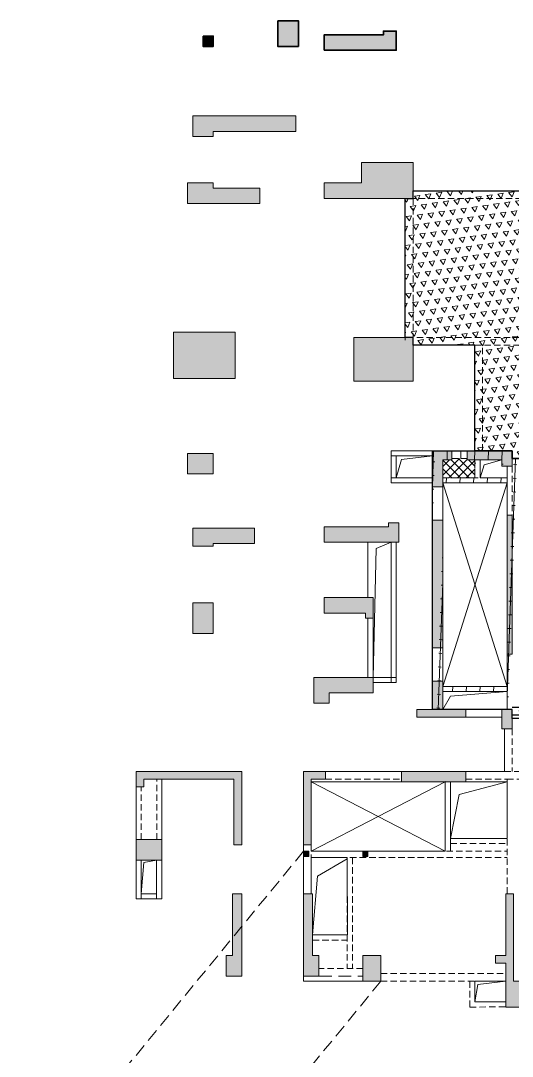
# Model space of a CAD drawing. Header units: millimetres. Extents: x 1089227 to 13101469, y 618865 to 10240562.
# Drawn here: x 7397945 to 7417020, y 4921119 to 4961333 of the extents above; entities that cross this region are included whole.
import ezdxf

# ---------------------------------------------------------------- set-up
doc = ezdxf.new("R2010")
doc.units = ezdxf.units.MM
doc.header["$LTSCALE"] = 1000
for name, pattern in [('DASH', [0.35, 0.25, -0.1]), ('DASHED', [0.75, 0.5, -0.25]), ('HIDDEN', [0.375, 0.25, -0.125])]:
    doc.linetypes.add(name, pattern=pattern)
doc.layers.get('0').update_dxf_attribs({"linetype": 'CONTINUOUS'})
for name, color, linetype in [('BEAM_WA', 56, 'DASHED'), ('C-H', 8, 'CONTINUOUS'), ('降板范围', 7, 'CONTINUOUS')]:
    doc.layers.add(name, color=color, linetype=linetype)
for name, color, linetype, lineweight in [('S-BEAM-DASH', 4, 'HIDDEN', 0), ('S-BEAM-SE-DASH', 3, 'HIDDEN', 0), ('S-COLU', 30, 'CONTINUOUS', 0), ('S-HOLE', 11, 'CONTINUOUS', 0), ('S-SLAB', 160, 'CONTINUOUS', 0), ('S-SLAB-HATCH', 73, 'CONTINUOUS', 0), ('S-WALL', 31, 'CONTINUOUS', 0)]:
    doc.layers.add(name, color=color, linetype=linetype, lineweight=lineweight)

# ---------------------------------------------------------------- blocks, each defined once
blk = doc.blocks.new('QZ-TL-0808')
at = {"layer": 'C-H'}
for points in [[(5400.028109773062, 37400.10168254562), (6200.028109773062, 37400.10168254562), (6200.028109773062, 36400.10168254562), (5400.028109773062, 36400.10168254562)], [(7200.324984773062, 36250.10168254562), (7200.324984773062, 36850.10168254562), (9499.996859773062, 36850.10168254562), (9499.996859773062, 37000.10168254562), (9999.996859773062, 37000.10168254562), (9999.996859773062, 36250.10168254562)], [(2100.028109773062, 32900.01574504562), (2100.028109773062, 33700.01574504562), (6099.871859773062, 33700.01574504562), (6099.871859773062, 33100.01574504562), (2900.028109773062, 33100.01574504562), (2900.028109773062, 32900.01574504562)], [(7200.028109773062, 31100.03137004562), (8649.996859773062, 31100.03137004562), (8649.996859773062, 31900.03137004562), (10649.99685977306, 31900.03137004562), (10649.99685977306, 30500.03137004562), (7200.028109773062, 30500.03137004562)], [(1900.028109773062, 30300.03137004562), (1900.028109773062, 31100.03137004562), (2900.028109773062, 31100.03137004562), (2900.028109773062, 30900.03137004562), (4700.028109773062, 30900.03137004562), (4700.028109773062, 30300.03137004562)], [(1350.028109773062, 25300.03137004562), (3750.028109773062, 25300.03137004562), (3750.028109773062, 23500.03137004562), (1350.028109773062, 23500.03137004562)], [(8350.028109773062, 25100.03137004562), (10650.02810977306, 25100.03137004562), (10650.02810977306, 23400.03137004562), (8350.028109773062, 23400.03137004562)], [(1900.028109773062, 20600.01574504562), (2900.028109773062, 20600.01574504562), (2900.028109773062, 19800.03137004562), (1900.028109773062, 19800.03137004562)], [(11400.02810977306, 19300.01574504562), (11400.02810977306, 20700.01574504562), (12150.02810977306, 20700.01574504562), (12150.02810977306, 20350.01574504562), (11800.02810977306, 20350.01574504562), (11800.02810977306, 19300.01574504562)], [(12750.02810977306, 20700.01574504562), (14500.48123477306, 20700.01574504562), (14500.48123477306, 20100.01574504562), (14100.48123477306, 20100.01574504562), (14100.48123477306, 20350.01574504562), (12750.02810977306, 20350.01574504562)], [(14300.48123477306, 18199.73574504536), (14500.48123477306, 18199.73574504536), (14500.48123477306, 12799.80581012648), (14300.48123477306, 12799.80581012648)], [(2100.028109773062, 17000.03137004562), (2100.028109773062, 17700.03137004562), (4500.028109773062, 17700.03137004562), (4500.028109773062, 17100.03137004562), (2900.028109773062, 17100.03137004562), (2900.028109773062, 17000.03137004562)], [(10100.02810977306, 17900.03137004562), (9700.028109773062, 17900.03137004562), (9700.028109773062, 17750.03137004562), (7199.840609773062, 17750.03137004562), (7200.02839297615, 17149.12512013316), (10100.02810977306, 17150.03137004562)], [(11400.02810977306, 18000.01574504562), (11800.02810977306, 18000.01574504562), (11800.02810977306, 13050.03137004562), (11400.02810977306, 13050.03137004562)], [(7200.028109773062, 15000.01574504562), (9100.028109773062, 15000.01574504469), (9100.028109773062, 14200.01574504562), (8800.028109773062, 14200.01574504562), (8800.02810977213, 14400.01574504562), (7200.028109773062, 14400.01574504375)], [(2100.028109773062, 14800.03137004562), (2900.028109773062, 14800.03137004562), (2900.028109773062, 13600.03137004562), (2100.028109773062, 13600.03137004562)], [(6800.028109773062, 10900.03137004562), (6800.028109773062, 11900.03137004562), (9100.028109773062, 11900.03137004562), (9100.028109773062, 11300.03137004562), (7400.028109773062, 11300.03137004562), (7400.028109773062, 10900.03137004562)], [(10800.02810977306, 10350.01574504562), (10800.02810977306, 10650.01574504562), (11400.02810977306, 10650.01574504562), (11400.02810977306, 11750.03137004562), (11803.52810977306, 11750.03137004562), (11800.02810977306, 10650.01574504562), (12700.02810977306, 10650.01574504562), (12700.02810977306, 10350.01574504562)], [(14100.48123477306, 10650.01574504562), (14500.48123477306, 10650.01574504562), (14500.48123477306, 9900.015745045617), (14100.48123477306, 9900.015745045617)], [(-99.97189022693783, 7650.031370045617), (-99.97189022693783, 8250.031370045617), (4000.028109773062, 8250.031370045617), (4000.028109773062, 5400.031370045617), (3700.028109773062, 5400.031370045617), (3700.028109773062, 7950.031370045617), (200.0281097730622, 7950.031370045617), (200.0281097730622, 7650.031370045617)], [(6400.028109773062, 5400.031370045617), (6400.028109773062, 8250.031370045617), (7250.028109773062, 8250.031370045617), (7250.028109773062, 7950.031370045617), (6700.028109773062, 7950.031370045617), (6700.028109773062, 5400.031370045617)], [(10200.02810977306, 8250.031370045617), (12700.02810977306, 8250.031370045617), (12700.02810977306, 7850.031370045617), (10200.02810977306, 7850.031370045617)], [(-99.97189022693783, 5600.031370045617), (900.0281097730622, 5600.031370045617), (900.0281097730622, 4800.031370045617), (-99.97189022693783, 4800.031370045617)], [(3400.028109773062, 300.0313700456172), (3400.028109773062, 1100.031370045617), (3650.028109773062, 1100.031370045617), (3650.028109773062, 3500.031370045617), (4000.028109773062, 3500.031370045617), (4000.028109773062, 300.0313700456172)], [(6400.028109773062, 300.0313700456172), (6400.028109773062, 3500.031370045617), (6750.028109773062, 3500.031370045617), (6750.028109773062, 1100.031370045617), (7000.028109773062, 1100.031370045617), (7000.028109773062, 300.0313700456172)], [(14250.48123477306, -899.9686299543828), (14850.48123477306, -899.9686299543828), (14850.48123477306, 100.0313700456172), (14550.48123477306, 100.0313700456172), (14550.48123477306, 3498.015745045617), (14250.48123477306, 3498.015745045617), (14250.48123477306, 1100.031370045617), (13850.02810977306, 1100.031370045617), (13850.02810977306, 800.0313700456172), (14250.48123477306, 800.0313700456172)], [(8700.028109773062, 1100.031370045617), (9400.028109773062, 1100.031370045617), (9400.028109773062, 100.0313700456172), (8700.028109773062, 100.0313700456172)]]:
    blk.add_hatch(color=256, dxfattribs=at).paths.add_polyline_path(points)
at = {"layer": 'S-WALL', "lineweight": 35}
blk.add_lwpolyline([(5400.028109773062, 37400.10168254562), (6200.028109773062, 37400.10168254562), (6200.028109773062, 36400.10168254562), (5400.028109773062, 36400.10168254562)], close=True, dxfattribs=at)
blk.add_lwpolyline([(7200.324984773062, 36250.10168254562), (7200.324984773062, 36850.10168254562), (9499.996859773062, 36850.10168254562), (9499.996859773062, 37000.10168254562), (9999.996859773062, 37000.10168254562), (9999.996859773062, 36250.10168254562), (7200.324984773062, 36250.10168254562)], dxfattribs=at)
at = {"layer": 'S-WALL'}
for points in [[(2100.028109773062, 32900.01574504562), (2100.028109773062, 33700.01574504562), (6099.871859773062, 33700.01574504562), (6099.871859773062, 33100.01574504562), (2900.028109773062, 33100.01574504562), (2900.028109773062, 32900.01574504562), (2100.028109773062, 32900.01574504562)], [(7200.028109773062, 31100.03137004562), (8649.996859773062, 31100.03137004562), (8649.996859773062, 31900.03137004562), (10649.99685977306, 31900.03137004562), (10649.99685977306, 30500.03137004562), (7200.028109773062, 30500.03137004562), (7200.028109773062, 31100.03137004562)], [(1900.028109773062, 30300.03137004562), (1900.028109773062, 31100.03137004562), (2900.028109773062, 31100.03137004562), (2900.028109773062, 30900.03137004562), (4700.028109773062, 30900.03137004562), (4700.028109773062, 30300.03137004562), (1900.028109773062, 30300.03137004562)], [(11400.02810977306, 19300.01574504562), (11400.02810977306, 20700.01574504562), (12150.02810977306, 20700.01574504562), (12150.02810977306, 20350.01574504562), (11800.02810977306, 20350.01574504562), (11800.02810977306, 19300.01574504562), (11400.02810977306, 19300.01574504562)], [(12750.02810977306, 20700.01574504562), (14500.48123477306, 20700.01574504562), (14500.48123477306, 20100.01574504562), (14100.48123477306, 20100.01574504562), (14100.48123477306, 20350.01574504562), (12750.02810977306, 20350.01574504562), (12750.02810977306, 20700.01574504562)], [(2100.028109773062, 17000.03137004562), (2100.028109773062, 17700.03137004562), (4500.028109773062, 17700.03137004562), (4500.028109773062, 17100.03137004562), (2900.028109773062, 17100.03137004562), (2900.028109773062, 17000.03137004562), (2100.028109773062, 17000.03137004562)], [(7200.028109773062, 17150.03137004562), (7199.840609773062, 17750.03137004562), (9700.028109773062, 17750.03137004562), (9700.028109773062, 17900.03137004562), (10100.02810977306, 17900.03137004562), (10100.02810977306, 17150.03137004562), (7200.02839297615, 17149.12512013316)], [(7200.028109773062, 15000.01574504562), (9100.028109773062, 15000.01574504469), (9100.028109773062, 14200.01574504562), (8800.028109773062, 14200.01574504562), (8800.02810977213, 14400.01574504562), (7200.028109773062, 14400.01574504375), (7200.028109773062, 15000.01574504562)], [(6800.028109773062, 10900.03137004562), (6800.028109773062, 11900.03137004562), (9100.028109773062, 11900.03137004562), (9100.028109773062, 11300.03137004562), (7400.028109773062, 11300.03137004562), (7400.028109773062, 10900.03137004562), (6800.028109773062, 10900.03137004562)], [(10800.02810977306, 10350.01574504562), (10800.02810977306, 10650.01574504562), (11400.02810977306, 10650.01574504562), (11400.02810977306, 11750.03137004562), (11803.52810977306, 11750.03137004562), (11800.02810977306, 10650.01574504562), (12700.02810977306, 10650.01574504562), (12700.02810977306, 10350.01574504562), (10800.02810977306, 10350.01574504562)], [(-99.97189022693783, 7650.031370045617), (-99.97189022693783, 8250.031370045617), (4000.028109773062, 8250.031370045617), (4000.028109773062, 5400.031370045617), (3700.028109773062, 5400.031370045617), (3700.028109773062, 7950.031370045617), (200.0281097730622, 7950.031370045617), (200.0281097730622, 7650.031370045617), (-99.97189022693783, 7650.031370045617)], [(6400.028109773062, 5400.031370045617), (6400.028109773062, 8250.031370045617), (7250.028109773062, 8250.031370045617), (7250.028109773062, 7950.031370045617), (6700.028109773062, 7950.031370045617), (6700.028109773062, 5400.031370045617), (6400.028109773062, 5400.031370045617)], [(3400.028109773062, 300.0313700456172), (3400.028109773062, 1100.031370045617), (3650.028109773062, 1100.031370045617), (3650.028109773062, 3500.031370045617), (4000.028109773062, 3500.031370045617), (4000.028109773062, 300.0313700456172), (3400.028109773062, 300.0313700456172)], [(6400.028109773062, 300.0313700456172), (6400.028109773062, 3500.031370045617), (6750.028109773062, 3500.031370045617), (6750.028109773062, 1100.031370045617), (7000.028109773062, 1100.031370045617), (7000.028109773062, 300.0313700456172), (6400.028109773062, 300.0313700456172)], [(14250.48123477306, -899.9686299543828), (14850.48123477306, -899.9686299543828), (14850.48123477306, 100.0313700456172), (14550.48123477306, 100.0313700456172), (14550.48123477306, 3498.015745045617), (14250.48123477306, 3498.015745045617), (14250.48123477306, 1100.031370045617), (13850.02810977306, 1100.031370045617), (13850.02810977306, 800.0313700456172), (14250.48123477306, 800.0313700456172), (14250.48123477306, -899.9686299543828)]]:
    blk.add_lwpolyline(points, dxfattribs=at)
for points in [[(1350.028109773062, 25300.03137004562), (3750.028109773062, 25300.03137004562), (3750.028109773062, 23500.03137004562), (1350.028109773062, 23500.03137004562)], [(8350.028109773062, 25100.03137004562), (10650.02810977306, 25100.03137004562), (10650.02810977306, 23400.03137004562), (8350.028109773062, 23400.03137004562)], [(1900.028109773062, 20600.01574504562), (2900.028109773062, 20600.01574504562), (2900.028109773062, 19800.03137004562), (1900.028109773062, 19800.03137004562)], [(14300.48123477306, 18199.73574504536), (14500.48123477306, 18199.73574504536), (14500.48123477306, 12799.80581012648), (14300.48123477306, 12799.80581012648)], [(11400.02810977306, 18000.01574504562), (11800.02810977306, 18000.01574504562), (11800.02810977306, 13050.03137004562), (11400.02810977306, 13050.03137004562)], [(2100.028109773062, 14800.03137004562), (2900.028109773062, 14800.03137004562), (2900.028109773062, 13600.03137004562), (2100.028109773062, 13600.03137004562)], [(14100.48123477306, 10650.01574504562), (14500.48123477306, 10650.01574504562), (14500.48123477306, 9900.015745045617), (14100.48123477306, 9900.015745045617)], [(10200.02810977306, 8250.031370045617), (12700.02810977306, 8250.031370045617), (12700.02810977306, 7850.031370045617), (10200.02810977306, 7850.031370045617)], [(-99.97189022693783, 5600.031370045617), (900.0281097730622, 5600.031370045617), (900.0281097730622, 4800.031370045617), (-99.97189022693783, 4800.031370045617)], [(8700.028109773062, 1100.031370045617), (9400.028109773062, 1100.031370045617), (9400.028109773062, 100.0313700456172), (8700.028109773062, 100.0313700456172)]]:
    blk.add_lwpolyline(points, close=True, dxfattribs=at)
blk = doc.blocks.new('1F柱网-0808')
at = {"layer": 'C-H'}
h = blk.add_hatch(color=256, dxfattribs=at)
h.dxf.hatch_style = 1
h.paths.add_polyline_path([(147380.4245453728, 185256.8654615087), (147780.4245453728, 185256.8654615087), (147780.4245453728, 184856.8654615087), (147380.4245453728, 184856.8654615087)])
at = {"layer": 'S-COLU', "lineweight": 35}
blk.add_lwpolyline([(147380.4245453728, 185256.8654615087), (147780.4245453728, 185256.8654615087), (147780.4245453728, 184856.8654615087), (147380.4245453728, 184856.8654615087)], close=True, dxfattribs=at)
blk.add_blockref('QZ-TL-0808', (144880.3964356007, 148456.8497164641))
blk = doc.blocks.new('2FJGBZ')
at = {"layer": 'C-H'}
for points in [[(151480.4635973442, 153606.8654612387), (151280.4635971431, 153606.8654612387), (151280.4635971431, 153406.8654609872), (151480.4635973442, 153406.8654609872)], [(153780.4630116932, 153606.8654624457), (153580.463011492, 153606.8654624457), (153580.463011492, 153406.8654621942), (153780.4630116932, 153406.8654621942)]]:
    blk.add_hatch(color=256, dxfattribs=at).paths.add_polyline_path(points)
at = {"layer": 'S-SLAB-HATCH'}
h = blk.add_hatch(dxfattribs=at)
h.set_pattern_fill('TRIANG', color=256, scale=150, angle=8.000000382063126)
h.set_pattern_definition([(68.00000038206312, (-5457252.862163493, 1932872.457228946), (-263.887819875215, 337.7610742784883), [214.3124999999932, -214.3124999999932]), (128.0000003820631, (-5457252.862163493, 1932872.457228946), (-424.4535806723011, -59.65301862198404), [214.3125, -214.3125]), (8.000000382063126, (-5457384.806139691, 1933041.337961593), (160.5657607970861, 397.4140929004726), [214.3125, -214.3125])])
h.paths.add_polyline_path([(155530.3932953738, 179256.8898688648), (165381.0090917032, 179256.8898688648), (165381.0090917032, 178956.8654615087), (165680.4245492853, 178956.8654615087), (165681.0091462238, 173556.8654615087), (164180.4245453738, 173556.8654615087), (164180.4264996471, 173258.1071292423), (162230.4264994813, 173258.1071292423), (162230.4245430138, 169156.9530839361), (161981.0090877451, 169156.8654615087), (161980.4245453607, 168856.8898616945), (159380.4245453626, 168856.8898616945), (159380.4245453626, 169156.8654615087), (157930.4245453607, 169156.8654615255), (157930.5036317538, 173258.2320024753), (155530.4265004555, 173258.2320024753), (155530.4245453738, 173556.8810865087), (155230.3932953738, 173556.8810865097), (155230.3932953738, 178956.8810865087), (155530.3932953738, 178956.8810865087)])
h = blk.add_hatch(dxfattribs=at)
h.set_pattern_fill('橡胶', color=256, scale=150, angle=8.000000382063126)
h.set_pattern_definition([(88.00000038208462, (-21741.68592756614, -30030.15369624831), (-530.0070373555445, 18.50825004176363), []), (178.0000003820846, (-21131.11317264009, -29460.78538348339), (-18.50825004176363, -530.0070373555445), [120, -410.3301])])
h.paths.add_polyline_path([(161980.4245453589, 158756.7404615087), (159381.4485370591, 158759.6393803032), (159381.4622111525, 159106.8810848081), (156280.4245453738, 159106.8810865087), (156280.4245453738, 169156.8898616945), (159380.4245453626, 169156.8654615087), (159381.4622111525, 168856.8898616945), (161980.9954122379, 168856.8898616945), (161981.0090861525, 166907.3888973081), (162180.4245453738, 166907.3888973081), (162180.4245453738, 168556.8898616945), (162381.0090861525, 168556.8898616945), (162381.0090861525, 169156.4341879245), (164381.0516270678, 169156.4588416694), (164380.4245453738, 160456.8654615087), (162180.4245453738, 160456.8654615087), (162180.4245453738, 161006.8654615087), (161980.4245453738, 161006.8654615087)])
h.paths.add_polyline_path([(157930.4245457165, 168106.8654616419), (156681.0090875607, 168106.8654617304), (156680.4245453579, 168806.8654615087), (157030.4245453738, 168806.8654615087), (157031.7903819764, 168856.8898616945), (157631.7903819764, 168856.9003713932), (157630.4245453738, 168806.8654615087), (157930.4245453579, 168806.8654615087)], flags=16)
h.paths.add_polyline_path([(158130.4251579512, 168806.8654615087), (158981.4622125626, 168806.8654615087), (158981.4622125626, 168556.8898616945), (159181.4622125626, 168556.8898616945), (159181.4622125942, 168106.8654616419), (158130.4245457165, 168106.8654616419)], flags=16)
h.paths.add_polyline_path([(159181.4622127693, 160006.8654624475), (156681.0371949859, 160006.8654624475), (156681.0371949859, 167906.8654616419), (159181.4622127693, 167906.8654616419)], flags=16)
h.paths.add_polyline_path([(162980.4245322309, 168856.7241105186), (162380.4247507527, 168856.9056023182), (162380.4247507527, 168556.9056023182), (162180.4245453738, 168556.8654615087), (162180.4245453738, 167654.8654615087), (162980.4245430212, 167654.8654615087)], flags=16)
h.paths.add_polyline_path([(164381.0371950157, 167654.8812021343), (163180.4245473128, 167654.8812021343), (163180.4245473128, 168856.890113554), (164381.0371951498, 168856.890113554)], flags=17)
h.paths.add_polyline_path([(162180.4245453738, 167454.8654615087), (164380.4245453738, 167454.8654615087), (164380.4245453738, 165256.8654615087), (162180.4245453738, 165256.8898725575)], flags=17)
h.paths.add_polyline_path([(162180.4245453738, 165056.8898725575), (164380.4245453738, 165056.8654615087), (164380.4245453738, 162856.8654615087), (162180.4245453738, 162856.8654615087)], flags=16)
h.paths.add_polyline_path([(162180.4245453738, 162656.8654615087), (164380.4245453738, 162656.8654615087), (164380.4245453738, 160456.8654615087), (162180.4245453738, 160456.8654615087)], flags=16)
h.paths.add_polyline_path([(156681.0090877684, 159106.8810856035), (159181.4622126622, 159106.8810856035), (159181.4622127172, 159807.9022178873), (156681.0090878233, 159807.9022178873)], flags=17)
h = blk.add_hatch(dxfattribs=at)
h.set_pattern_fill('ANSI37', color=256, scale=150)
h.set_pattern_definition([(45, (-3826422.047539747, -234037.8720664503), (-168.3798022700466, 168.3798022700466), []), (135, (-3826422.047539747, -234037.8720664503), (-168.3798022700466, -168.3798022700466), [])])
h.paths.add_polyline_path([(157930.4245457165, 168106.8654616419), (156681.0090875607, 168106.8654617304), (156680.4245453579, 168806.8654615087), (157030.4245453738, 168806.8654615087), (157031.7903819764, 168856.8898616945), (157631.7903819764, 168856.9003713932), (157630.4245453738, 168806.8654615087), (157930.4245453579, 168806.8654615087)])
at = {"layer": 'BEAM_WA'}
for p, q in [((159380.8776701931, 159206.7195047801), (161980.4245451931, 159206.7195047801)), ((159380.8776701931, 158906.7195047801), (161980.4245451931, 158906.7195047801))]:
    blk.add_line(p, q, dxfattribs=at)
at = {"layer": 'S-BEAM-DASH'}
for p, q in [((155230.3932953738, 178956.9047949919), (155230.3932953738, 173456.9027744727)), ((155530.3932953738, 178956.9047949919), (155530.3932953738, 173456.9027744727)), ((165381.0090917014, 179256.8898688648), (155530.9887654744, 179256.8898688648)), ((165381.0090917014, 178956.8898688648), (155530.9887654744, 178956.8898688648)), ((164179.0274587711, 173558.0883528618), (155529.0274587711, 173558.2551729232)), ((164179.0216731047, 173258.0883529177), (155529.0216731047, 173258.2551729791)), ((157930.5063585928, 173156.8564875023), (157931.5975053459, 169156.3646802315)), ((158230.5063713305, 173156.8507018369), (158231.5974941868, 169156.4465061733)), ((157030.4245453738, 169156.8898616945), (157631.4622125626, 169156.8898616945)), ((157030.4245453738, 168856.8898616945), (157631.4622125626, 168856.8898616945)), ((157930.4245457165, 168106.8654616419), (157930.4245457165, 168808.2395215826)), ((159381.4622125626, 168556.8898616945), (159380.4245453598, 166656.5854615094)), ((156680.4245457165, 168106.8654616419), (158130.4245457156, 168106.8654617453)), ((159181.4622125952, 168106.8654618198), (159180.8776703738, 166656.5854615094)), ((156680.4245453738, 167756.8654615087), (156681.0090792086, 166656.8654615087)), ((156680.4245453607, 161306.8810865087), (156681.0090791956, 160206.8810865087)), ((159181.4622130767, 161204.6045602849), (159181.4622125626, 159206.9027604572)), ((158981.4622125626, 159106.8810865097), (157580.4245453738, 159106.8810865097)), ((159380.4245453589, 158356.8810865097), (159380.4245453607, 156706.8192860512)), ((159080.4243388977, 156706.8332039732), (161981.0090875626, 156706.6986370282)), ((144981.7903819764, 154058.2551465826), (144981.7903819764, 156108.2551465826)), ((145581.7903819764, 154058.2551465826), (145581.7903819764, 156406.8810865087)), ((152131.0097125052, 156406.8681091256), (155081.0097092176, 156406.8681155369)), ((156780.4245451689, 156306.8810865087), (156780.4245451754, 153606.8654621942)), ((157580.9951707721, 156406.9027667278), (159180.4690686287, 156406.8285622718)), ((159180.4690686287, 156406.8285622718), (161980.9951696508, 156406.6986373514)), ((159180.3547577588, 151954.8654615087), (159180.41001435, 154106.8825047137)), ((151581.0090911165, 153856.8810865087), (151581.0090911165, 151956.9025759166)), ((156980.4245451754, 153906.7290649535), (159180.4048750801, 153906.7290649535)), ((151581.0026719542, 153356.8654622762), (159180.3907514131, 153356.670335439)), ((151581.0090911165, 153606.8654621942), (159180.3971705753, 153606.6703353571)), ((152980.4245527117, 153356.8295298088), (152980.4248696212, 149056.8647685964)), ((153180.4245527117, 153356.8243944803), (153180.4248696212, 149056.8647833364)), ((151631.9609493334, 150156.8655344322), (152983.1539203674, 150158.0178819224)), ((153580.9155668411, 149056.9040508391), (151880.4245453738, 149055.4362419685)), ((154280.4245453738, 148856.8810865087), (159130.8776703738, 148856.8810865087)), ((154280.4245453738, 148556.8810865087), (159130.8776703738, 148556.8810865087)), ((157730.4245458851, 148556.8810865087), (157730.4245458907, 147556.8654621597)), ((157930.4245458851, 148556.8810865097), (157930.4245458897, 147757.0638291799)), ((157930.4245458897, 147757.0638291799), (159132.04523833, 147758.2550483067)), ((157730.4245458907, 147556.8654621597), (159132.2435069764, 147558.2551465826))]:
    blk.add_line(p, q, dxfattribs=at)
at = {"layer": 'S-BEAM-DASH', "linetype": 'Continuous'}
for p, q in [((156280.4245453738, 169156.8654615087), (154680.4245453589, 169156.8654615087)), ((154680.4245453589, 169156.8654615087), (154680.4245453589, 167906.8654615274)), ((156280.4245453738, 168956.8654615087), (154680.4245453598, 168956.8654615087)), ((154880.4245453589, 168956.8654615087), (154880.4245453589, 168106.8654615274)), ((158130.4245457165, 168106.8654616419), (158130.4245457165, 168808.2395215826)), ((159181.4622125626, 168556.8898616945), (159181.4622125952, 168106.8654618198)), ((154680.4245453598, 168106.8654615274), (156280.4245453738, 168106.8654615274)), ((158130.4245457156, 168106.8654617453), (159181.4622125942, 168106.8654618198)), ((154680.4245453589, 167906.8654615274), (156280.4245453738, 167906.8654615274)), ((156280.4246018492, 167756.6529037813), (156281.009135684, 166656.6529037813)), ((153780.4245453589, 163456.8654615087), (153780.4245453589, 165606.5060865087)), ((154680.4245453589, 160156.8654615255), (154680.4245453589, 165608.2234697565)), ((154880.4245453589, 160156.8654615255), (154880.4245453589, 165608.2234697565)), ((153780.4245453589, 160356.8810865087), (153780.4245453589, 162656.8654615087)), ((153980.4245453589, 160356.8810865087), (153980.4245453589, 162656.8654615087)), ((156281.7903819764, 161508.2551465826), (156281.009135671, 160206.6685287813)), ((153981.7903819773, 160356.8654615255), (154880.4245453589, 160356.8654615255)), ((153981.7903819773, 160156.8654615255), (154880.4245453589, 160156.8654615255)), ((158981.4622125626, 158806.8810865097), (157580.4245453738, 158806.8810865097)), ((159080.4245453589, 158356.8810865097), (159080.4245453607, 156706.8192860512)), ((152131.0090919714, 156706.9027599944), (155081.0090886839, 156706.9027664056)), ((157581.0090886839, 156706.9027664056), (159080.4243388977, 156706.8332039732)), ((144781.7903819764, 154058.2551465826), (144781.7903819764, 156108.2551465826)), ((145781.7903819764, 154058.2551465826), (145781.7903819764, 156406.8810865087)), ((156980.4245451689, 156306.8810865097), (156980.4245451745, 153606.7268232871)), ((159180.41001435, 154106.8825047137), (159180.4690700462, 156406.8591013635)), ((156980.4245451754, 154106.8654621365), (159180.4100139104, 154106.865462142)), ((151281.0090911165, 153856.8810865087), (151281.0090911165, 151956.9025759166)), ((144780.4245458879, 151756.8654621216), (144780.4245453738, 153256.8654627949)), ((144980.4245458879, 151756.8654621905), (144980.4245453738, 153256.8654628638)), ((145580.4245451652, 153256.8810865097), (145580.4245451549, 151756.8654621178)), ((145780.4245451652, 153256.8810865087), (145780.4245451549, 151756.8654621169)), ((145780.4245451549, 151756.8654621169), (144780.4245458879, 151756.8654621169)), ((144980.4245458199, 151956.8654626263), (145580.4245451568, 151956.8654621178)), ((151631.7903819764, 150356.8654616987), (152982.9833530104, 150358.0178091889))]:
    blk.add_line(p, q, dxfattribs=at)
at = {"layer": 'S-BEAM-DASH', "linetype": 'DASHED'}
blk.add_line((151881.7903819764, 148758.2551465826), (153580.4245453738, 148758.2551465826), dxfattribs=at)
at = {"layer": 'S-BEAM-DASH', "linetype": 'Continuous'}
blk.add_lwpolyline([(153580.4245453738, 148556.8810865087), (151280.4247814817, 148556.8654415933), (151280.4247814817, 148758.2551465845)], dxfattribs=at)
at = {"layer": 'S-BEAM-SE-DASH'}
for p, q in [((156680.4245457305, 167906.8654616419), (159181.4622126082, 167906.8654618198)), ((156680.42452395963, 160007.9022177095), (159181.46219083742, 160007.9022178873)), ((156680.4245239738, 159807.9022177095), (159181.4621908516, 159807.9022178873))]:
    blk.add_line(p, q, dxfattribs=at)
at = {"layer": 'S-HOLE'}
for p, q in [((151581.0104391277, 153611.6965231188), (156780.4245451689, 156306.8654621942)), ((156780.4245451754, 153606.8654621942), (151581.791010322, 156306.8546222495))]:
    blk.add_line(p, q, dxfattribs=at)
at = {"layer": 'S-HOLE', "linetype": 'DASHED'}
for p, q in [((151280.4247662779, 153606.8654611958), (140306.4662279058, 140221.8280530078)), ((154279.8402205352, 148556.8654270284), (143305.8816821631, 135171.8280188404))]:
    blk.add_line(p, q, dxfattribs=at)
at = {"layer": 'S-HOLE'}
for points in [[(154880.4245453589, 168106.8654615274), (155078.1043775221, 168818.6215102999), (156281.7903819773, 168956.8654615274)], [(158130.4245457165, 168106.8654615255), (158295.4483249132, 168616.7078077858), (158981.4622125644, 168806.8654615087)], [(159181.4622127693, 167906.8672288544), (156681.0090877675, 160007.9022177095)], [(159180.4245449584, 160006.8654639926), (156681.0371949859, 167906.8654616419)], [(153981.7903819773, 160358.2551465807), (154105.0481394865, 165358.0595683688), (154680.4245453589, 165608.1609697565)], [(159180.4245479889, 159807.9022178398), (156977.6974210497, 159631.5750590628), (156681.0090877684, 159106.8810856035)], [(151581.0090911165, 153606.8654780136), (151581.7903819764, 156306.8546222458), (155080.42454537, 156306.8763021417), (155080.42454537, 156306.8654621942), (156780.4245451689, 156308.2551465826), (156780.4245451754, 153606.8654621942), (151581.0094959298, 153608.3162596263)], [(156980.4061188921, 154106.8825047128), (157324.4687397406, 155810.6085660411), (159180.4882029835, 156306.8824834125)], [(144979.463220112, 151946.2336246744), (145090.0181383155, 153168.9208839377), (145580.4245667346, 153256.8654623749)], [(151581.0103744846, 153356.8474443583), (152980.4258397631, 153356.8475474957), (152984.0934304465, 150357.3411978669), (151881.7903819876, 150356.3897255147), (151881.1092070518, 150356.9714854043), (151631.1092070518, 150356.9714854043), (151630.4245453738, 151956.8654666441), (151581.1040452989, 151956.8788825404), (151581.0437189126, 153306.8654612061)], [(151631.7993923146, 150356.9714854043), (151825.5020285631, 152636.2444730699), (152980.4245489603, 153306.829529793)], [(157932.2435069783, 147758.2538908515), (158050.0181376068, 148425.5595683279), (159130.8776703738, 148556.6997385379)]]:
    blk.add_lwpolyline(points, dxfattribs=at)
for points in [[(158130.4251579512, 168806.8654615087), (158981.4622125626, 168806.8654615087), (158981.4622125626, 168556.8898616945), (159181.4622125626, 168556.8898616945), (159181.4622125942, 168106.8654616419), (158130.4245457165, 168106.8654616419)], [(159181.4622127693, 160006.8654624475), (156681.0371949859, 160006.8654624475), (156681.0371949859, 167906.8654616419), (159181.4622127693, 167906.8654616419)], [(156681.0090877684, 159106.8810856035), (159181.4622126622, 159106.8810856035), (159181.4622127172, 159807.9022178873), (156681.0090878233, 159807.9022178873)], [(156981.5928547382, 156306.8825020464), (159180.4245451689, 156306.8825037451), (159180.4245451689, 154106.8825047128), (156981.5928547382, 154106.8825030131)], [(157930.4245458851, 148556.8810865097), (159130.8776703738, 148556.8810865097), (159130.8776703738, 147758.2538908459), (157930.4245458851, 147758.2538908459)]]:
    blk.add_lwpolyline(points, close=True, dxfattribs=at)
at = {"layer": 'S-SLAB', "linetype": 'DASH'}
blk.add_lwpolyline([(157930.4245457165, 168106.8654616419), (156681.0090875607, 168106.8654617304), (156680.4245453579, 168806.8654615087), (157030.4245453738, 168806.8654615087), (157031.7903819764, 168856.8898616945), (157631.7903819764, 168856.9003713932), (157630.4245453738, 168806.8654615087), (157930.4245453579, 168806.8654615087)], close=True, dxfattribs=at)
at = {"layer": 'S-WALL'}
for p, q in [((151280.424781017, 153406.8654461941), (151480.4635973442, 153606.8654612387)), ((151480.4245481528, 153406.8654609323), (151281.0090911165, 153606.8654612387)), ((153780.4630116932, 153406.8654621942), (153580.463011492, 153606.8654780136)), ((153580.463011492, 153406.865462766), (153780.4630116932, 153606.808987583))]:
    blk.add_line(p, q, dxfattribs=at)
for points in [[(151480.4635973442, 153606.8654612387), (151280.4635971431, 153606.8654612387), (151280.4635971431, 153406.8654609872), (151480.4635973442, 153406.8654609872)], [(153780.4630116932, 153606.8654624457), (153580.463011492, 153606.8654624457), (153580.463011492, 153406.8654621942), (153780.4630116932, 153406.8654621942)]]:
    blk.add_lwpolyline(points, close=True, dxfattribs=at)
at = {"layer": '降板范围'}
for points in [[(155530.3932953738, 179256.8898688648), (165381.0090917032, 179256.8898688648), (165381.0090917032, 178956.8654615087), (165680.4245492853, 178956.8654615087), (165681.0091462238, 173556.8654615087), (164180.4245453738, 173556.8654615087), (164180.4264996471, 173258.1071292423), (162230.4264994813, 173258.1071292423), (162230.4245430138, 169156.9530839361), (161981.0090877451, 169156.8654615087), (161980.4245453607, 168856.8898616945), (159380.4245453626, 168856.8898616945), (159380.4245453626, 169156.8654615087), (157930.4245453607, 169156.8654615255), (157930.5036317538, 173258.2320024753), (155530.4265004555, 173258.2320024753), (155530.4245453738, 173556.8810865087), (155230.3932953738, 173556.8810865097), (155230.3932953738, 178956.8810865087), (155530.3932953738, 178956.8810865087)], [(161980.4245453589, 158756.7404615087), (159381.4485370591, 158759.6393803032), (159381.4622111525, 159106.8810848081), (156280.4245453738, 159106.8810865087), (156280.4245453738, 169156.8898616945), (159380.4245453626, 169156.8654615087), (159381.4622111525, 168856.8898616945), (161980.9954122379, 168856.8898616945), (161981.0090861525, 166907.3888973081), (162180.4245453738, 166907.3888973081), (162180.4245453738, 168556.8898616945), (162381.0090861525, 168556.8898616945), (162381.0090861525, 169156.4341879245), (164381.0516270678, 169156.4588416694), (164380.4245453738, 160456.8654615087), (162180.4245453738, 160456.8654615087), (162180.4245453738, 161006.8654615087), (161980.4245453738, 161006.8654615087)]]:
    blk.add_lwpolyline(points, close=True, dxfattribs=at)
blk.add_blockref('1F柱网-0808', (0, 0))

msp = doc.modelspace()

# ---------------------------------------------------------------- block references
msp.add_blockref('2FJGBZ', (7257638.868367866, 4775475.579116493))

doc.saveas('drawing.dxf')
